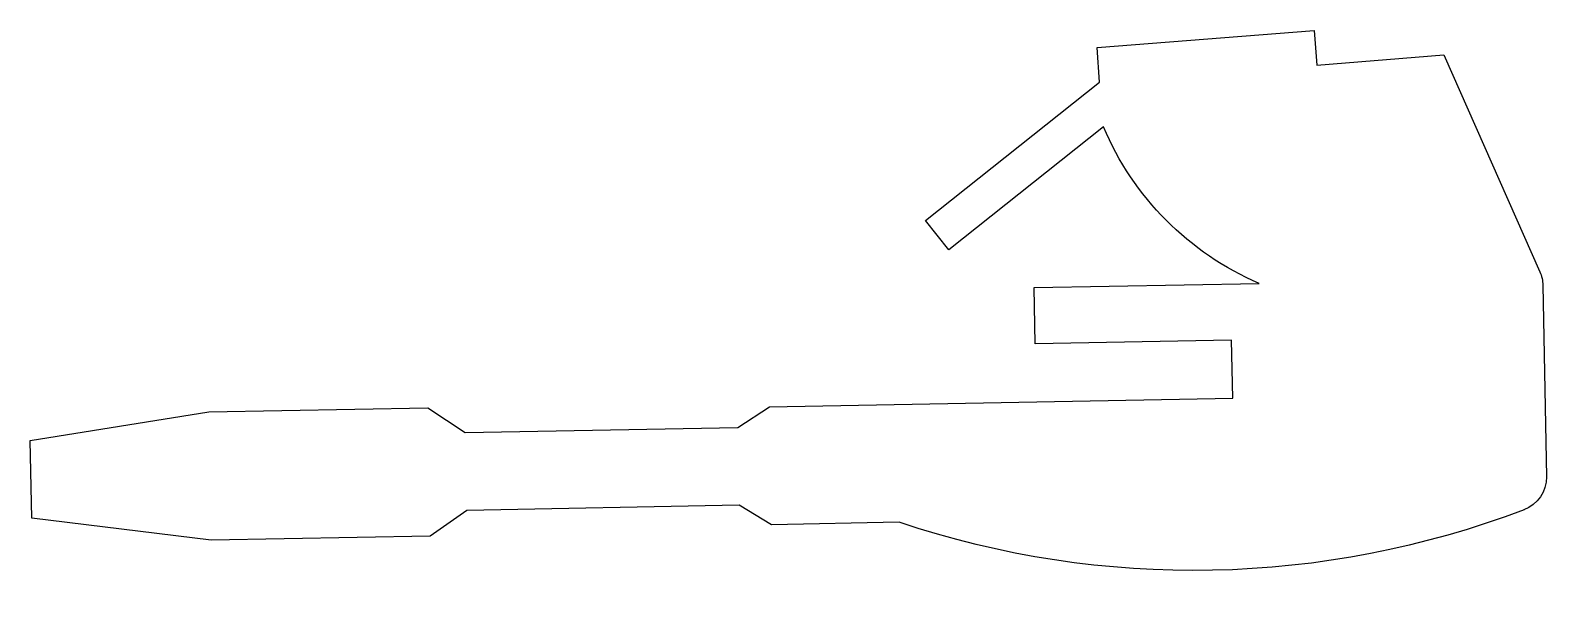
# Model space of a CAD drawing. Header units: millimetres. Extents: x 2640 to 2773, y 1319 to 1368.
import ezdxf

# ---------------------------------------------------------------- set-up
doc = ezdxf.new("R2010")
doc.units = ezdxf.units.MM

msp = doc.modelspace()

# ---------------------------------------------------------------- linework, layer by layer
at = {"color": 254, "true_color": 0xcad1ee, "extrusion": (4.13603e-18, 2.42829e-18, -1)}
for p, q in [((2733.91, 1366.64, 3.66), (2752.91, 1368.15, 3.66)), ((2752.91, 1368.15, 3.66), (2753.15, 1365.11, 3.66)), ((2734.1, 1363.6, 3.66), (2733.91, 1366.64, 3.66)), ((2753.15, 1365.11, 3.66), (2764.28, 1365.99, 3.66)), ((2764.28, 1365.99, 3.66), (2772.7, 1347, 3.66)), ((2718.86, 1351.5, 3.66), (2734.1, 1363.6, 3.66)), ((2734.46, 1359.69, 3.66), (2720.91, 1348.92, 3.66)), ((2720.91, 1348.92, 3.66), (2718.86, 1351.5, 3.66)), ((2728.37, 1345.61, 3.66), (2748.1, 1345.98, 3.66)), ((2728.46, 1340.69, 3.66), (2728.37, 1345.61, 3.66)), ((2772.96, 1345.82, 3.66), (2773.27, 1329.04, 3.66)), ((2745.68, 1341.01, 3.66), (2728.46, 1340.69, 3.66)), ((2745.78, 1335.92, 3.66), (2745.68, 1341.01, 3.66)), ((2705.18, 1335.17, 3.66), (2745.78, 1335.92, 3.66)), ((2640.41, 1332.2, 3.66), (2656.05, 1334.71, 3.66)), ((2656.05, 1334.71, 3.66), (2675.25, 1335.07, 3.66)), ((2675.25, 1335.07, 3.66), (2678.52, 1332.92, 3.66)), ((2702.41, 1333.36, 3.66), (2705.18, 1335.17, 3.66)), ((2678.52, 1332.92, 3.66), (2702.41, 1333.36, 3.66)), ((2640.54, 1325.41, 3.66), (2640.41, 1332.2, 3.66)), ((2702.54, 1326.53, 3.66), (2678.65, 1326.09, 3.66)), ((2705.37, 1324.83, 3.66), (2702.54, 1326.53, 3.66)), ((2656.26, 1323.47, 3.66), (2640.54, 1325.41, 3.66)), ((2678.65, 1326.09, 3.66), (2675.46, 1323.83, 3.66)), ((2716.54, 1325.04, 3.66), (2705.37, 1324.83, 3.66)), ((2675.46, 1323.83, 3.66), (2656.26, 1323.47, 3.66))]:
    msp.add_line(p, q, dxfattribs=at)
for centre, radius, start, end in [((-2758.35, 1369.81, -3.66), 25.95, 293.2789, 337.0356), ((-2769.91, 1345.76, -3.66), 3.05, 156.1056, 178.9423), ((-2770.22, 1328.98, -3.66), 3.05, 178.9423, 249.1478), ((-2742.4, 1402.03, -3.66), 81.21, 249.1478, 288.5635)]:
    msp.add_arc(centre, radius, start, end, dxfattribs=at)

doc.saveas('drawing.dxf')
